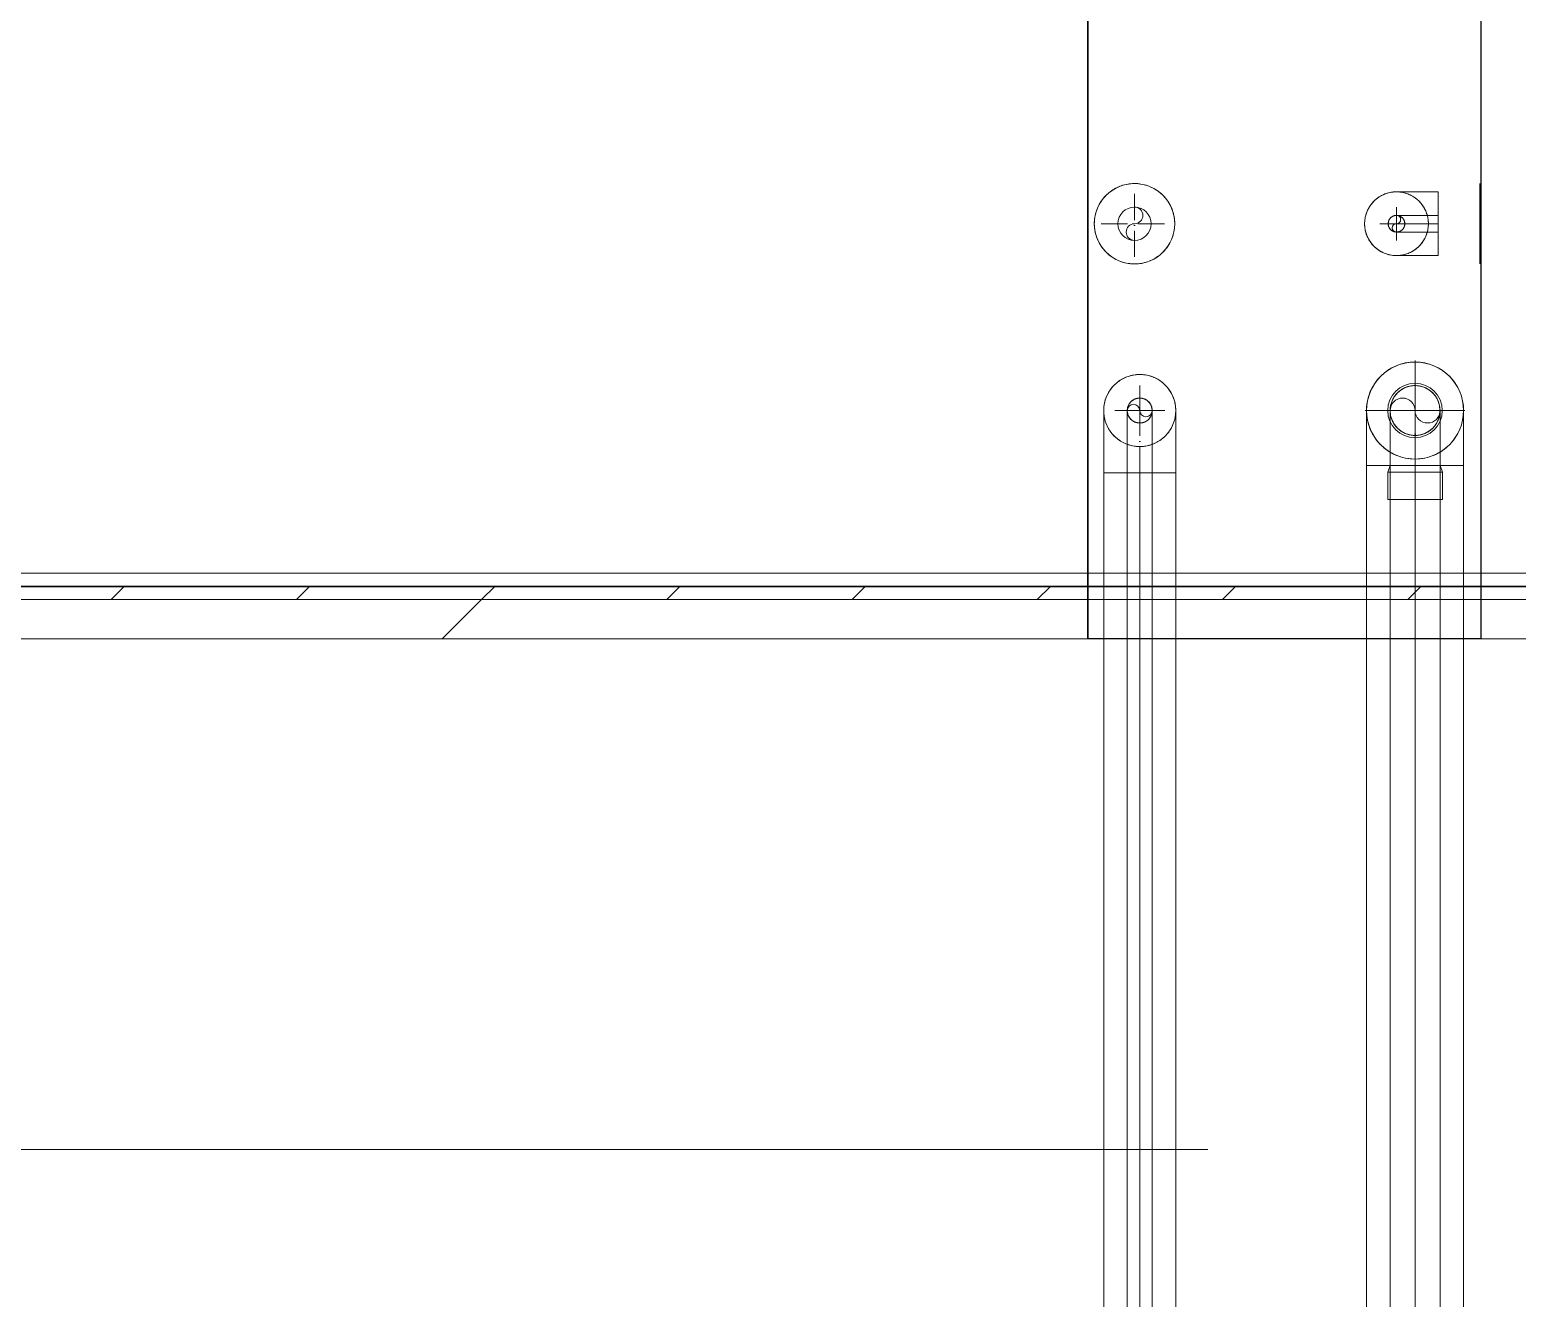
# Model space of a CAD drawing. Header units: millimetres. Extents: x -88595 to 880822, y -1054509 to -148035.
# Drawn here: x 416179 to 416747, y -274309 to -273824 of the extents above; entities that cross this region are included whole.
import ezdxf

# ---------------------------------------------------------------- set-up
doc = ezdxf.new("R2010")
doc.units = ezdxf.units.MM
for name, pattern in [('$0$ADSK_Осевая', [14, 10, -2, 0, -2]), ('$4$ADSK_Осевая', [14, 10, -2, 0, -2]), ('$7$ADSK_Осевая', [14, 10, -2, 0, -2]), ('ADSK_Линия сетки', [25, 20, -2.5, 0, -2.5])]:
    doc.linetypes.add(name, pattern=pattern)
for name, color, linetype, lineweight in [('Изоляция', 7, 'Continuous', 18), ('Оборудование', 7, 'Continuous', 18), ('Ограждение', 7, 'Continuous', 9), ('Оси', 7, 'Continuous', 9), ('Стены внутренние', 7, 'Continuous', 18), ('Стены наружные', 7, 'Continuous', 18), ('Стены штриховка', 7, 'Continuous', 9), ('Трубопровод', 7, 'Continuous', 18), ('Трубопроводы', 7, 'Continuous', 18)]:
    doc.layers.add(name, color=color, linetype=linetype, lineweight=lineweight)
doc.layers.add('П4', color=1, linetype='Continuous')

# ---------------------------------------------------------------- blocks, each defined once
blk = doc.blocks.new('$0$ADSK_МедьПайка_Отвод-гнутая труба - Отвод _гнутая труба_-94627-В_Координация_2 этаж ОВ3')
at = {"layer": 'Трубопроводы', "color": 190, "true_color": 0x8000ff}
for p, q in [((-19250.54, -7347.15), (-19250.54, -7343.97)), ((-19250.54, -7350.32), (-19250.54, -7347.15))]:
    blk.add_line(p, q, dxfattribs=at)
at = {"layer": 'Трубопроводы', "color": 190, "true_color": 0x8000ff, "flags": 128}
for points in [[(-19269.59, -7347.15), (-19269.59, -7347.02), (-19269.58, -7346.89), (-19269.57, -7346.77), (-19269.55, -7346.64), (-19269.53, -7346.52), (-19269.5, -7346.39), (-19269.47, -7346.27), (-19269.43, -7346.15), (-19269.39, -7346.03), (-19269.34, -7345.91), (-19269.29, -7345.8), (-19269.23, -7345.68), (-19269.17, -7345.57), (-19269.11, -7345.46), (-19269.04, -7345.36), (-19268.96, -7345.25), (-19268.89, -7345.15), (-19268.8, -7345.05), (-19268.72, -7344.96), (-19268.63, -7344.87), (-19268.54, -7344.78), (-19268.44, -7344.7), (-19268.34, -7344.62), (-19268.24, -7344.55), (-19268.13, -7344.48), (-19268.02, -7344.41), (-19267.91, -7344.35), (-19267.8, -7344.29), (-19267.68, -7344.24), (-19267.57, -7344.19), (-19267.45, -7344.15), (-19267.33, -7344.11), (-19267.2, -7344.07), (-19267.08, -7344.04), (-19266.96, -7344.02), (-19266.83, -7344), (-19266.7, -7343.99), (-19266.58, -7343.98), (-19266.45, -7343.97), (-19266.42, -7343.97)], [(-19266.42, -7350.32), (-19266.54, -7350.32), (-19266.67, -7350.31), (-19266.8, -7350.3), (-19266.92, -7350.28), (-19267.05, -7350.26), (-19267.17, -7350.23), (-19267.29, -7350.2), (-19267.42, -7350.16), (-19267.54, -7350.12), (-19267.65, -7350.07), (-19267.77, -7350.02), (-19267.88, -7349.96), (-19267.99, -7349.9), (-19268.1, -7349.84), (-19268.21, -7349.77), (-19268.31, -7349.7), (-19268.41, -7349.62), (-19268.51, -7349.54), (-19268.6, -7349.45), (-19268.69, -7349.36), (-19268.78, -7349.27), (-19268.86, -7349.17), (-19268.94, -7349.07), (-19269.02, -7348.97), (-19269.09, -7348.86), (-19269.16, -7348.76), (-19269.22, -7348.64), (-19269.27, -7348.53), (-19269.33, -7348.42), (-19269.38, -7348.3), (-19269.42, -7348.18), (-19269.46, -7348.06), (-19269.49, -7347.94), (-19269.52, -7347.81), (-19269.55, -7347.69), (-19269.56, -7347.56), (-19269.58, -7347.44), (-19269.59, -7347.31), (-19269.59, -7347.18), (-19269.59, -7347.15)], [(-19266.42, -7343.97), (-19266.29, -7343.98), (-19266.16, -7343.98), (-19266.04, -7344), (-19265.91, -7344.01), (-19265.79, -7344.04), (-19265.66, -7344.06), (-19265.54, -7344.1), (-19265.42, -7344.13), (-19265.3, -7344.18), (-19265.18, -7344.22), (-19265.06, -7344.28), (-19264.95, -7344.33), (-19264.84, -7344.39), (-19264.73, -7344.46), (-19264.62, -7344.53), (-19264.52, -7344.6), (-19264.42, -7344.68), (-19264.32, -7344.76), (-19264.23, -7344.85), (-19264.14, -7344.94), (-19264.05, -7345.03), (-19263.97, -7345.13), (-19263.89, -7345.22), (-19263.82, -7345.33), (-19263.75, -7345.43), (-19263.68, -7345.54), (-19263.62, -7345.65), (-19263.56, -7345.77), (-19263.51, -7345.88), (-19263.46, -7346), (-19263.41, -7346.12), (-19263.38, -7346.24), (-19263.34, -7346.36), (-19263.31, -7346.48), (-19263.29, -7346.61), (-19263.27, -7346.73), (-19263.26, -7346.86), (-19263.25, -7346.99), (-19263.24, -7347.11), (-19263.24, -7347.15)], [(-19266.42, -7343.97), (-19266.4, -7343.97), (-19266.37, -7343.97), (-19266.3, -7343.97), (-19266.21, -7343.97), (-19266.1, -7343.97), (-19265.96, -7343.97), (-19265.8, -7343.97), (-19265.61, -7343.97), (-19265.4, -7343.97), (-19265.16, -7343.97), (-19264.9, -7343.97), (-19264.62, -7343.97), (-19264.32, -7343.97), (-19263.99, -7343.97), (-19263.64, -7343.97), (-19263.28, -7343.97), (-19262.89, -7343.97), (-19262.48, -7343.97), (-19262.05, -7343.97), (-19261.6, -7343.97), (-19261.14, -7343.97), (-19260.66, -7343.97), (-19260.16, -7343.97), (-19259.65, -7343.97), (-19259.12, -7343.97), (-19258.58, -7343.97), (-19258.02, -7343.97), (-19257.46, -7343.97), (-19256.88, -7343.97), (-19256.29, -7343.97), (-19255.7, -7343.97), (-19255.09, -7343.97), (-19254.48, -7343.97), (-19253.86, -7343.97), (-19253.24, -7343.97), (-19252.61, -7343.97), (-19251.98, -7343.97), (-19251.35, -7343.97), (-19250.71, -7343.97), (-19250.54, -7343.97)], [(-19263.24, -7347.15), (-19263.24, -7347.28), (-19263.25, -7347.4), (-19263.26, -7347.53), (-19263.28, -7347.65), (-19263.31, -7347.78), (-19263.33, -7347.9), (-19263.37, -7348.03), (-19263.4, -7348.15), (-19263.45, -7348.27), (-19263.49, -7348.38), (-19263.54, -7348.5), (-19263.6, -7348.61), (-19263.66, -7348.73), (-19263.73, -7348.83), (-19263.8, -7348.94), (-19263.87, -7349.04), (-19263.95, -7349.14), (-19264.03, -7349.24), (-19264.12, -7349.34), (-19264.2, -7349.43), (-19264.3, -7349.51), (-19264.39, -7349.6), (-19264.49, -7349.67), (-19264.6, -7349.75), (-19264.7, -7349.82), (-19264.81, -7349.89), (-19264.92, -7349.95), (-19265.03, -7350.01), (-19265.15, -7350.06), (-19265.27, -7350.11), (-19265.39, -7350.15), (-19265.51, -7350.19), (-19265.63, -7350.22), (-19265.75, -7350.25), (-19265.88, -7350.28), (-19266, -7350.3), (-19266.13, -7350.31), (-19266.26, -7350.32), (-19266.38, -7350.32), (-19266.42, -7350.32)], [(-19250.54, -7350.32), (-19251.18, -7350.32), (-19251.81, -7350.32), (-19252.44, -7350.32), (-19253.07, -7350.32), (-19253.7, -7350.32), (-19254.32, -7350.32), (-19254.93, -7350.32), (-19255.54, -7350.32), (-19256.13, -7350.32), (-19256.72, -7350.32), (-19257.3, -7350.32), (-19257.87, -7350.32), (-19258.43, -7350.32), (-19258.97, -7350.32), (-19259.51, -7350.32), (-19260.02, -7350.32), (-19260.52, -7350.32), (-19261.01, -7350.32), (-19261.48, -7350.32), (-19261.93, -7350.32), (-19262.36, -7350.32), (-19262.78, -7350.32), (-19263.17, -7350.32), (-19263.55, -7350.32), (-19263.9, -7350.32), (-19264.23, -7350.32), (-19264.54, -7350.32), (-19264.83, -7350.32), (-19265.1, -7350.32), (-19265.34, -7350.32), (-19265.56, -7350.32), (-19265.75, -7350.32), (-19265.92, -7350.32), (-19266.07, -7350.32), (-19266.19, -7350.32), (-19266.28, -7350.32), (-19266.35, -7350.32), (-19266.4, -7350.32), (-19266.42, -7350.32)]]:
    blk.add_lwpolyline(points, dxfattribs=at)
at = {"layer": 'Трубопроводы', "color": 190, "true_color": 0x8000ff}
for start, end in [(0, 180), (180, 0)]:
    blk.add_arc((-19266.42, -7347.15), 3.17, start, end, dxfattribs=at)
blk = doc.blocks.new('$0$ADSK_МедьПайка_Отвод-гнутая труба - Отвод _гнутая труба_-3197929-В_Координация_3 этаж ОВ3')
at = {"layer": 'Трубопроводы', "color": 190, "true_color": 0x8000ff}
for p, q in [((20290.22, 24339.32), (20290.22, 24334.56)), ((20290.22, 24334.56), (20290.22, 24329.8))]:
    blk.add_line(p, q, dxfattribs=at)
at = {"layer": 'Трубопроводы', "color": 190, "true_color": 0x8000ff, "flags": 128}
for points in [[(20290.22, 24339.32), (20291.18, 24339.32), (20292.13, 24339.32), (20293.07, 24339.32), (20294.02, 24339.32), (20294.95, 24339.32), (20295.88, 24339.32), (20296.8, 24339.32), (20297.71, 24339.32), (20298.61, 24339.32), (20299.49, 24339.32), (20300.36, 24339.32), (20301.22, 24339.32), (20302.05, 24339.32), (20302.87, 24339.32), (20303.66, 24339.32), (20304.44, 24339.32), (20305.19, 24339.32), (20305.92, 24339.32), (20306.62, 24339.32), (20307.3, 24339.32), (20307.95, 24339.32), (20308.57, 24339.32), (20309.16, 24339.32), (20309.72, 24339.32), (20310.25, 24339.32), (20310.75, 24339.32), (20311.22, 24339.32), (20311.65, 24339.32), (20312.04, 24339.32), (20312.41, 24339.32), (20312.73, 24339.32), (20313.03, 24339.32), (20313.28, 24339.32), (20313.5, 24339.32), (20313.68, 24339.32), (20313.82, 24339.32), (20313.93, 24339.32), (20313.99, 24339.32), (20314.02, 24339.32)], [(20309.26, 24334.56), (20309.27, 24334.75), (20309.28, 24334.94), (20309.3, 24335.13), (20309.33, 24335.32), (20309.36, 24335.51), (20309.4, 24335.69), (20309.45, 24335.88), (20309.51, 24336.06), (20309.57, 24336.24), (20309.64, 24336.42), (20309.72, 24336.59), (20309.8, 24336.76), (20309.89, 24336.93), (20309.99, 24337.09), (20310.1, 24337.25), (20310.21, 24337.4), (20310.32, 24337.55), (20310.45, 24337.7), (20310.57, 24337.84), (20310.71, 24337.98), (20310.85, 24338.11), (20310.99, 24338.23), (20311.14, 24338.35), (20311.29, 24338.46), (20311.45, 24338.57), (20311.62, 24338.67), (20311.78, 24338.76), (20311.95, 24338.85), (20312.12, 24338.93), (20312.3, 24339), (20312.48, 24339.06), (20312.66, 24339.12), (20312.84, 24339.17), (20313.03, 24339.22), (20313.22, 24339.25), (20313.4, 24339.28), (20313.59, 24339.3), (20313.78, 24339.32), (20313.97, 24339.32), (20314.02, 24339.32)], [(20314.02, 24339.32), (20314.22, 24339.32), (20314.41, 24339.31), (20314.59, 24339.29), (20314.78, 24339.26), (20314.97, 24339.23), (20315.16, 24339.19), (20315.34, 24339.14), (20315.52, 24339.08), (20315.7, 24339.02), (20315.88, 24338.95), (20316.05, 24338.87), (20316.22, 24338.78), (20316.39, 24338.69), (20316.55, 24338.59), (20316.71, 24338.49), (20316.87, 24338.38), (20317.02, 24338.26), (20317.16, 24338.14), (20317.3, 24338.01), (20317.44, 24337.88), (20317.57, 24337.74), (20317.69, 24337.59), (20317.81, 24337.45), (20317.92, 24337.29), (20318.03, 24337.13), (20318.13, 24336.97), (20318.22, 24336.81), (20318.31, 24336.64), (20318.39, 24336.46), (20318.46, 24336.29), (20318.53, 24336.11), (20318.59, 24335.93), (20318.64, 24335.74), (20318.68, 24335.56), (20318.72, 24335.37), (20318.74, 24335.18), (20318.77, 24334.99), (20318.78, 24334.8), (20318.78, 24334.61), (20318.78, 24334.56)], [(20314.02, 24329.8), (20313.83, 24329.81), (20313.64, 24329.82), (20313.46, 24329.84), (20313.27, 24329.86), (20313.08, 24329.9), (20312.89, 24329.94), (20312.71, 24329.99), (20312.53, 24330.04), (20312.35, 24330.11), (20312.17, 24330.18), (20312, 24330.25), (20311.83, 24330.34), (20311.66, 24330.43), (20311.5, 24330.53), (20311.34, 24330.63), (20311.18, 24330.74), (20311.03, 24330.86), (20310.89, 24330.98), (20310.75, 24331.11), (20310.61, 24331.25), (20310.48, 24331.38), (20310.36, 24331.53), (20310.24, 24331.68), (20310.13, 24331.83), (20310.02, 24331.99), (20309.92, 24332.15), (20309.83, 24332.32), (20309.74, 24332.49), (20309.66, 24332.66), (20309.59, 24332.84), (20309.52, 24333.02), (20309.46, 24333.2), (20309.41, 24333.38), (20309.37, 24333.57), (20309.33, 24333.75), (20309.31, 24333.94), (20309.28, 24334.13), (20309.27, 24334.32), (20309.27, 24334.51), (20309.26, 24334.56)], [(20318.78, 24334.56), (20318.78, 24334.37), (20318.77, 24334.18), (20318.75, 24333.99), (20318.72, 24333.8), (20318.69, 24333.62), (20318.65, 24333.43), (20318.6, 24333.25), (20318.54, 24333.06), (20318.48, 24332.88), (20318.41, 24332.71), (20318.33, 24332.53), (20318.25, 24332.36), (20318.16, 24332.2), (20318.06, 24332.03), (20317.95, 24331.87), (20317.84, 24331.72), (20317.73, 24331.57), (20317.6, 24331.42), (20317.48, 24331.28), (20317.34, 24331.15), (20317.2, 24331.02), (20317.06, 24330.89), (20316.91, 24330.77), (20316.75, 24330.66), (20316.6, 24330.56), (20316.43, 24330.46), (20316.27, 24330.36), (20316.1, 24330.28), (20315.93, 24330.2), (20315.75, 24330.13), (20315.57, 24330.06), (20315.39, 24330), (20315.21, 24329.95), (20315.02, 24329.91), (20314.83, 24329.87), (20314.65, 24329.84), (20314.46, 24329.82), (20314.27, 24329.81), (20314.08, 24329.8), (20314.02, 24329.8)], [(20314.02, 24329.8), (20314.01, 24329.8), (20313.95, 24329.8), (20313.85, 24329.8), (20313.72, 24329.8), (20313.55, 24329.8), (20313.34, 24329.8), (20313.1, 24329.8), (20312.82, 24329.8), (20312.5, 24329.8), (20312.15, 24329.8), (20311.76, 24329.8), (20311.34, 24329.8), (20310.88, 24329.8), (20310.39, 24329.8), (20309.87, 24329.8), (20309.31, 24329.8), (20308.73, 24329.8), (20308.12, 24329.8), (20307.48, 24329.8), (20306.81, 24329.8), (20306.11, 24329.8), (20305.39, 24329.8), (20304.64, 24329.8), (20303.87, 24329.8), (20303.08, 24329.8), (20302.27, 24329.8), (20301.44, 24329.8), (20300.59, 24329.8), (20299.73, 24329.8), (20298.85, 24329.8), (20297.96, 24329.8), (20297.05, 24329.8), (20296.13, 24329.8), (20295.2, 24329.8), (20294.27, 24329.8), (20293.33, 24329.8), (20292.38, 24329.8), (20291.43, 24329.8), (20290.48, 24329.8), (20290.22, 24329.8)]]:
    blk.add_lwpolyline(points, dxfattribs=at)
at = {"layer": 'Трубопроводы', "color": 190, "true_color": 0x8000ff}
for start, end in [(0, 180), (180, 0)]:
    blk.add_arc((20314.02, 24334.56), 4.76, start, end, dxfattribs=at)
blk = doc.blocks.new('$0$ADSK_МедьПайка_Отвод - Отвод медный под пайку двухраструбный-V54-В_Координация_3 этаж ОВ3')
at = {"layer": 'Трубопроводы', "color": 134, "true_color": 0x00a6a6}
for p, q in [((-880.5, -10801.63), (-883.1, -10802.52)), ((-880.5, -10802.52), (-883.1, -10802.52)), ((-883.1, -10812.05), (-883.1, -10802.52)), ((-883.1, -10812.05), (-883.1, -10802.52)), ((-870.1, -10801.63), (-880.5, -10801.63)), ((-880.5, -10801.63), (-880.5, -10812.05)), ((-870.1, -10802.52), (-880.5, -10802.52)), ((-870.1, -10812.05), (-870.1, -10801.63)), ((-870.1, -10802.52), (-870.1, -10812.05)), ((-883.1, -10821.57), (-883.1, -10812.05)), ((-883.1, -10821.57), (-883.1, -10812.05)), ((-880.5, -10812.05), (-880.5, -10822.46)), ((-870.1, -10822.46), (-870.1, -10812.05)), ((-870.1, -10812.05), (-870.1, -10821.57)), ((-883.1, -10821.57), (-880.5, -10822.46)), ((-883.1, -10821.57), (-880.5, -10821.57)), ((-880.5, -10821.57), (-870.1, -10821.57)), ((-880.5, -10822.46), (-870.1, -10822.46))]:
    blk.add_line(p, q, dxfattribs=at)
at = {"layer": 'Трубопроводы', "color": 134, "true_color": 0x00a6a6, "flags": 128}
for points in [[(-913.62, -10812.05), (-913.62, -10811.67), (-913.59, -10811.29), (-913.55, -10810.91), (-913.5, -10810.53), (-913.43, -10810.16), (-913.35, -10809.78), (-913.25, -10809.42), (-913.14, -10809.05), (-913.01, -10808.69), (-912.87, -10808.34), (-912.72, -10807.99), (-912.55, -10807.65), (-912.36, -10807.31), (-912.17, -10806.99), (-911.96, -10806.67), (-911.74, -10806.36), (-911.5, -10806.06), (-911.26, -10805.77), (-911, -10805.49), (-910.73, -10805.21), (-910.46, -10804.95), (-910.17, -10804.71), (-909.87, -10804.47), (-909.56, -10804.24), (-909.24, -10804.03), (-908.92, -10803.83), (-908.59, -10803.65), (-908.25, -10803.47), (-907.9, -10803.32), (-907.55, -10803.17), (-907.19, -10803.04), (-906.83, -10802.92), (-906.46, -10802.82), (-906.09, -10802.73), (-905.72, -10802.66), (-905.34, -10802.6), (-904.96, -10802.56), (-904.58, -10802.53), (-904.2, -10802.52), (-904.1, -10802.52)], [(-904.1, -10802.52), (-903.72, -10802.53), (-903.34, -10802.55), (-902.96, -10802.59), (-902.58, -10802.64), (-902.21, -10802.71), (-901.83, -10802.8), (-901.47, -10802.89), (-901.1, -10803.01), (-900.74, -10803.13), (-900.39, -10803.27), (-900.04, -10803.43), (-899.7, -10803.6), (-899.37, -10803.78), (-899.04, -10803.98), (-898.72, -10804.19), (-898.41, -10804.41), (-898.11, -10804.64), (-897.82, -10804.89), (-897.54, -10805.14), (-897.27, -10805.41), (-897.01, -10805.69), (-896.76, -10805.98), (-896.52, -10806.28), (-896.3, -10806.58), (-896.08, -10806.9), (-895.88, -10807.23), (-895.7, -10807.56), (-895.52, -10807.9), (-895.37, -10808.24), (-895.22, -10808.6), (-895.09, -10808.95), (-894.97, -10809.32), (-894.87, -10809.68), (-894.78, -10810.05), (-894.71, -10810.43), (-894.65, -10810.81), (-894.61, -10811.18), (-894.59, -10811.56), (-894.57, -10811.94), (-894.57, -10812.05)], [(-904.1, -10802.52), (-904.08, -10802.52), (-904.03, -10802.52), (-903.95, -10802.52), (-903.83, -10802.52), (-903.68, -10802.52), (-903.5, -10802.52), (-903.28, -10802.52), (-903.03, -10802.52), (-902.75, -10802.52), (-902.44, -10802.52), (-902.1, -10802.52), (-901.73, -10802.52), (-901.32, -10802.52), (-900.89, -10802.52), (-900.43, -10802.52), (-899.94, -10802.52), (-899.43, -10802.52), (-898.89, -10802.52), (-898.32, -10802.52), (-897.73, -10802.52), (-897.11, -10802.52), (-896.48, -10802.52), (-895.82, -10802.52), (-895.14, -10802.52), (-894.44, -10802.52), (-893.73, -10802.52), (-893, -10802.52), (-892.25, -10802.52), (-891.48, -10802.52), (-890.71, -10802.52), (-889.92, -10802.52), (-889.12, -10802.52), (-888.31, -10802.52), (-887.49, -10802.52), (-886.67, -10802.52), (-885.84, -10802.52), (-885, -10802.52), (-884.16, -10802.52), (-883.32, -10802.52), (-883.1, -10802.52)], [(-904.1, -10821.57), (-904.48, -10821.56), (-904.86, -10821.54), (-905.24, -10821.5), (-905.62, -10821.45), (-905.99, -10821.38), (-906.36, -10821.3), (-906.73, -10821.2), (-907.09, -10821.09), (-907.45, -10820.96), (-907.81, -10820.82), (-908.16, -10820.67), (-908.5, -10820.5), (-908.83, -10820.31), (-909.16, -10820.12), (-909.48, -10819.91), (-909.79, -10819.69), (-910.09, -10819.45), (-910.38, -10819.21), (-910.66, -10818.95), (-910.93, -10818.68), (-911.19, -10818.41), (-911.44, -10818.12), (-911.68, -10817.82), (-911.9, -10817.51), (-912.11, -10817.19), (-912.31, -10816.87), (-912.5, -10816.54), (-912.67, -10816.2), (-912.83, -10815.85), (-912.98, -10815.5), (-913.11, -10815.14), (-913.22, -10814.78), (-913.33, -10814.41), (-913.41, -10814.04), (-913.48, -10813.67), (-913.54, -10813.29), (-913.58, -10812.91), (-913.61, -10812.53), (-913.62, -10812.15), (-913.62, -10812.05)], [(-894.57, -10812.05), (-894.58, -10812.43), (-894.6, -10812.81), (-894.64, -10813.19), (-894.69, -10813.57), (-894.76, -10813.94), (-894.85, -10814.31), (-894.94, -10814.68), (-895.06, -10815.04), (-895.18, -10815.4), (-895.33, -10815.76), (-895.48, -10816.1), (-895.65, -10816.45), (-895.83, -10816.78), (-896.03, -10817.11), (-896.24, -10817.43), (-896.46, -10817.74), (-896.69, -10818.04), (-896.94, -10818.33), (-897.19, -10818.61), (-897.46, -10818.88), (-897.74, -10819.14), (-898.03, -10819.39), (-898.33, -10819.63), (-898.64, -10819.85), (-898.95, -10820.06), (-899.28, -10820.26), (-899.61, -10820.45), (-899.95, -10820.62), (-900.29, -10820.78), (-900.65, -10820.93), (-901, -10821.06), (-901.37, -10821.17), (-901.73, -10821.27), (-902.11, -10821.36), (-902.48, -10821.43), (-902.86, -10821.49), (-903.23, -10821.53), (-903.61, -10821.56), (-904, -10821.57), (-904.1, -10821.57)], [(-883.1, -10821.57), (-883.94, -10821.57), (-884.78, -10821.57), (-885.61, -10821.57), (-886.44, -10821.57), (-887.27, -10821.57), (-888.09, -10821.57), (-888.9, -10821.57), (-889.7, -10821.57), (-890.5, -10821.57), (-891.28, -10821.57), (-892.04, -10821.57), (-892.8, -10821.57), (-893.53, -10821.57), (-894.25, -10821.57), (-894.96, -10821.57), (-895.64, -10821.57), (-896.3, -10821.57), (-896.95, -10821.57), (-897.57, -10821.57), (-898.16, -10821.57), (-898.74, -10821.57), (-899.28, -10821.57), (-899.81, -10821.57), (-900.3, -10821.57), (-900.77, -10821.57), (-901.21, -10821.57), (-901.62, -10821.57), (-902, -10821.57), (-902.35, -10821.57), (-902.67, -10821.57), (-902.96, -10821.57), (-903.22, -10821.57), (-903.44, -10821.57), (-903.63, -10821.57), (-903.79, -10821.57), (-903.92, -10821.57), (-904.01, -10821.57), (-904.07, -10821.57), (-904.1, -10821.57)]]:
    blk.add_lwpolyline(points, dxfattribs=at)
at = {"layer": 'Трубопроводы', "color": 134, "true_color": 0x00a6a6}
for radius, start, end in [(10.41, 0, 180), (10.41, 0, 180), (9.52, 0, 180), (9.52, 0, 180), (9.52, 360, 180), (10.41, 180, 0), (10.41, 180, 0), (9.52, 180, 0), (9.52, 180, 0), (9.53, 180, 0)]:
    blk.add_arc((-904.1, -10812.05), radius, start, end, dxfattribs=at)
blk = doc.blocks.new('3 этаж')
at = {"layer": 'Ограждение'}
blk.add_line((430060.58, 652393.86), (425548.9, 652393.86), dxfattribs=at)
at = {"layer": 'Оси', "linetype": 'ADSK_Линия сетки', "ltscale": 100}
blk.add_line((466011.2, 652173.86), (389071.62, 652173.86), dxfattribs=at)
at = {"layer": 'Стены внутренние'}
blk.add_line((432308.9, 652368.86), (425548.9, 652368.86), dxfattribs=at)
at = {"layer": 'Стены наружные', "lineweight": 30}
blk.add_line((437038.9, 652388.86), (425538.9, 652388.86), dxfattribs=at)
at = {"layer": 'Стены наружные', "linetype": 'Continuous', "lineweight": 9}
for p, q in [((428091.06, 652383.86), (428096.06, 652388.86)), ((428161.77, 652383.86), (428166.77, 652388.86)), ((428232.48, 652383.86), (428237.48, 652388.86)), ((428303.2, 652383.86), (428308.2, 652388.86)), ((428373.91, 652383.86), (428378.91, 652388.86)), ((428444.62, 652383.86), (428449.62, 652388.86)), ((428515.33, 652383.86), (428520.33, 652388.86)), ((428586.04, 652383.86), (428591.04, 652388.86)), ((428217.48, 652368.86), (428232.48, 652383.86))]:
    blk.add_line(p, q, dxfattribs=at)
at = {"layer": 'Стены штриховка'}
blk.add_line((437038.9, 652383.86), (425538.9, 652383.86), dxfattribs=at)

msp = doc.modelspace()

# ---------------------------------------------------------------- linework, layer by layer
at = {"layer": 'Изоляция', "color": 134, "true_color": 0x00a6a6}
for p, q in [((416732.83, -273883.09), (416732.83, -273913.79)), ((416689.64, -273969.78), (416689.64, -274756.18)), ((416726.69, -274793.23), (416726.69, -273969.78)), ((416726.69, -273990.78), (416689.64, -273990.78))]:
    msp.add_line(p, q, dxfattribs=at)
at = {"layer": 'Изоляция', "color": 190, "true_color": 0x8000ff}
for p, q in [((416716.95, -273886.27), (416716.95, -273910.62)), ((416589.31, -273993.58), (416589.31, -274649.08)), ((416616.83, -273993.58), (416589.31, -273993.58)), ((416616.83, -274649.08), (416616.83, -273993.58))]:
    msp.add_line(p, q, dxfattribs=at)
at = {"layer": 'Изоляция', "color": 134, "true_color": 0x00a6a6, "flags": 128}
for points in [[(416585.73, -273898.44), (416585.74, -273897.83), (416585.78, -273897.21), (416585.84, -273896.6), (416585.92, -273896), (416586.03, -273895.39), (416586.17, -273894.79), (416586.33, -273894.2), (416586.51, -273893.61), (416586.71, -273893.03), (416586.94, -273892.46), (416587.19, -273891.9), (416587.46, -273891.35), (416587.76, -273890.81), (416588.07, -273890.29), (416588.41, -273889.77), (416588.77, -273889.27), (416589.14, -273888.79), (416589.54, -273888.32), (416589.95, -273887.87), (416590.38, -273887.43), (416590.83, -273887.01), (416591.3, -273886.61), (416591.78, -273886.23), (416592.27, -273885.87), (416592.78, -273885.53), (416593.31, -273885.2), (416593.84, -273884.9), (416594.39, -273884.63), (416594.95, -273884.37), (416595.52, -273884.13), (416596.09, -273883.92), (416596.68, -273883.74), (416597.27, -273883.57), (416597.87, -273883.43), (416598.47, -273883.32), (416599.08, -273883.22), (416599.69, -273883.15), (416600.3, -273883.11), (416600.91, -273883.09), (416601.08, -273883.09)], [(416601.08, -273883.09), (416601.69, -273883.1), (416602.31, -273883.14), (416602.92, -273883.2), (416603.52, -273883.29), (416604.13, -273883.4), (416604.73, -273883.53), (416605.32, -273883.69), (416605.91, -273883.87), (416606.49, -273884.08), (416607.06, -273884.3), (416607.62, -273884.55), (416608.17, -273884.83), (416608.71, -273885.12), (416609.23, -273885.44), (416609.75, -273885.77), (416610.25, -273886.13), (416610.73, -273886.51), (416611.2, -273886.9), (416611.65, -273887.32), (416612.09, -273887.75), (416612.51, -273888.2), (416612.91, -273888.66), (416613.29, -273889.14), (416613.65, -273889.64), (416613.99, -273890.15), (416614.32, -273890.67), (416614.62, -273891.21), (416614.89, -273891.75), (416615.15, -273892.31), (416615.39, -273892.88), (416615.6, -273893.46), (416615.78, -273894.04), (416615.95, -273894.63), (416616.09, -273895.23), (416616.21, -273895.83), (416616.3, -273896.44), (416616.37, -273897.05), (416616.41, -273897.66), (416616.43, -273898.28), (416616.43, -273898.44)], [(416601.08, -273913.79), (416600.46, -273913.78), (416599.85, -273913.74), (416599.24, -273913.68), (416598.63, -273913.6), (416598.03, -273913.49), (416597.43, -273913.35), (416596.84, -273913.19), (416596.25, -273913.01), (416595.67, -273912.81), (416595.1, -273912.58), (416594.54, -273912.33), (416593.99, -273912.06), (416593.45, -273911.76), (416592.92, -273911.45), (416592.41, -273911.11), (416591.91, -273910.75), (416591.43, -273910.38), (416590.96, -273909.98), (416590.5, -273909.57), (416590.07, -273909.14), (416589.65, -273908.69), (416589.25, -273908.22), (416588.87, -273907.74), (416588.5, -273907.25), (416588.16, -273906.74), (416587.84, -273906.21), (416587.54, -273905.68), (416587.26, -273905.13), (416587.01, -273904.57), (416586.77, -273904), (416586.56, -273903.43), (416586.37, -273902.84), (416586.21, -273902.25), (416586.07, -273901.65), (416585.95, -273901.05), (416585.86, -273900.44), (416585.79, -273899.83), (416585.75, -273899.22), (416585.73, -273898.61), (416585.73, -273898.44)], [(416616.43, -273898.44), (416616.42, -273899.06), (416616.38, -273899.67), (416616.32, -273900.28), (416616.23, -273900.89), (416616.12, -273901.49), (416615.99, -273902.09), (416615.83, -273902.68), (416615.65, -273903.27), (416615.44, -273903.85), (416615.22, -273904.42), (416614.97, -273904.98), (416614.69, -273905.53), (416614.4, -273906.07), (416614.08, -273906.6), (416613.75, -273907.11), (416613.39, -273907.61), (416613.01, -273908.09), (416612.62, -273908.56), (416612.2, -273909.02), (416611.77, -273909.45), (416611.32, -273909.87), (416610.86, -273910.27), (416610.38, -273910.65), (416609.88, -273911.02), (416609.37, -273911.36), (416608.85, -273911.68), (416608.31, -273911.98), (416607.77, -273912.26), (416607.21, -273912.51), (416606.64, -273912.75), (416606.06, -273912.96), (416605.48, -273913.15), (416604.89, -273913.31), (416604.29, -273913.45), (416603.69, -273913.57), (416603.08, -273913.66), (416602.47, -273913.73), (416601.86, -273913.77), (416601.24, -273913.79), (416601.08, -273913.79)]]:
    msp.add_lwpolyline(points, dxfattribs=at)
at = {"layer": 'Изоляция', "color": 190, "true_color": 0x8000ff, "flags": 128}
for points in [[(416688.9, -273898.44), (416688.91, -273897.95), (416688.94, -273897.47), (416688.99, -273896.98), (416689.06, -273896.5), (416689.15, -273896.02), (416689.25, -273895.55), (416689.38, -273895.08), (416689.52, -273894.61), (416689.68, -273894.15), (416689.86, -273893.7), (416690.06, -273893.26), (416690.28, -273892.82), (416690.51, -273892.39), (416690.76, -273891.97), (416691.03, -273891.57), (416691.31, -273891.17), (416691.61, -273890.79), (416691.93, -273890.41), (416692.25, -273890.05), (416692.6, -273889.71), (416692.95, -273889.38), (416693.32, -273889.06), (416693.7, -273888.76), (416694.1, -273888.47), (416694.5, -273888.2), (416694.92, -273887.94), (416695.34, -273887.7), (416695.77, -273887.48), (416696.22, -273887.28), (416696.67, -273887.09), (416697.12, -273886.93), (416697.59, -273886.78), (416698.06, -273886.65), (416698.53, -273886.54), (416699.01, -273886.44), (416699.49, -273886.37), (416699.97, -273886.32), (416700.46, -273886.28), (416700.95, -273886.27), (416701.08, -273886.27)], [(416701.08, -273886.27), (416701.09, -273886.27), (416701.13, -273886.27), (416701.19, -273886.27), (416701.28, -273886.27), (416701.39, -273886.27), (416701.53, -273886.27), (416701.7, -273886.27), (416701.88, -273886.27), (416702.1, -273886.27), (416702.33, -273886.27), (416702.59, -273886.27), (416702.87, -273886.27), (416703.18, -273886.27), (416703.5, -273886.27), (416703.85, -273886.27), (416704.22, -273886.27), (416704.61, -273886.27), (416705.02, -273886.27), (416705.45, -273886.27), (416705.89, -273886.27), (416706.36, -273886.27), (416706.84, -273886.27), (416707.34, -273886.27), (416707.85, -273886.27), (416708.38, -273886.27), (416708.92, -273886.27), (416709.47, -273886.27), (416710.04, -273886.27), (416710.61, -273886.27), (416711.2, -273886.27), (416711.8, -273886.27), (416712.4, -273886.27), (416713.01, -273886.27), (416713.63, -273886.27), (416714.26, -273886.27), (416714.88, -273886.27), (416715.51, -273886.27), (416716.15, -273886.27), (416716.78, -273886.27), (416716.95, -273886.27)], [(416701.08, -273886.27), (416701.57, -273886.28), (416702.05, -273886.31), (416702.54, -273886.35), (416703.02, -273886.42), (416703.5, -273886.51), (416703.97, -273886.62), (416704.44, -273886.74), (416704.91, -273886.88), (416705.37, -273887.05), (416705.82, -273887.23), (416706.26, -273887.43), (416706.7, -273887.64), (416707.13, -273887.88), (416707.55, -273888.13), (416707.95, -273888.39), (416708.35, -273888.68), (416708.73, -273888.97), (416709.11, -273889.29), (416709.47, -273889.62), (416709.81, -273889.96), (416710.14, -273890.32), (416710.46, -273890.68), (416710.76, -273891.07), (416711.05, -273891.46), (416711.32, -273891.86), (416711.58, -273892.28), (416711.82, -273892.7), (416712.04, -273893.14), (416712.24, -273893.58), (416712.43, -273894.03), (416712.59, -273894.49), (416712.74, -273894.95), (416712.87, -273895.42), (416712.98, -273895.89), (416713.08, -273896.37), (416713.15, -273896.85), (416713.2, -273897.34), (416713.24, -273897.82), (416713.25, -273898.31), (416713.25, -273898.44)], [(416701.08, -273910.62), (416700.59, -273910.61), (416700.11, -273910.58), (416699.62, -273910.53), (416699.14, -273910.46), (416698.66, -273910.37), (416698.18, -273910.27), (416697.71, -273910.14), (416697.25, -273910), (416696.79, -273909.84), (416696.34, -273909.66), (416695.89, -273909.46), (416695.46, -273909.24), (416695.03, -273909.01), (416694.61, -273908.76), (416694.2, -273908.49), (416693.81, -273908.21), (416693.42, -273907.91), (416693.05, -273907.59), (416692.69, -273907.27), (416692.34, -273906.92), (416692.01, -273906.57), (416691.69, -273906.2), (416691.39, -273905.82), (416691.1, -273905.42), (416690.83, -273905.02), (416690.58, -273904.6), (416690.34, -273904.18), (416690.12, -273903.75), (416689.92, -273903.3), (416689.73, -273902.85), (416689.56, -273902.4), (416689.41, -273901.93), (416689.28, -273901.46), (416689.17, -273900.99), (416689.08, -273900.51), (416689.01, -273900.03), (416688.95, -273899.55), (416688.92, -273899.06), (416688.9, -273898.57), (416688.9, -273898.44)], [(416713.25, -273898.44), (416713.24, -273898.93), (416713.21, -273899.41), (416713.17, -273899.9), (416713.1, -273900.38), (416713.01, -273900.86), (416712.9, -273901.34), (416712.78, -273901.81), (416712.64, -273902.27), (416712.47, -273902.73), (416712.29, -273903.18), (416712.09, -273903.63), (416711.88, -273904.06), (416711.64, -273904.49), (416711.39, -273904.91), (416711.13, -273905.32), (416710.84, -273905.71), (416710.55, -273906.1), (416710.23, -273906.47), (416709.9, -273906.83), (416709.56, -273907.18), (416709.2, -273907.51), (416708.84, -273907.83), (416708.45, -273908.13), (416708.06, -273908.42), (416707.66, -273908.69), (416707.24, -273908.94), (416706.82, -273909.18), (416706.38, -273909.4), (416705.94, -273909.6), (416705.49, -273909.79), (416705.03, -273909.96), (416704.57, -273910.11), (416704.1, -273910.24), (416703.63, -273910.35), (416703.15, -273910.44), (416702.67, -273910.51), (416702.18, -273910.57), (416701.7, -273910.6), (416701.21, -273910.62), (416701.08, -273910.62)], [(416716.95, -273910.62), (416716.32, -273910.62), (416715.68, -273910.62), (416715.05, -273910.62), (416714.42, -273910.62), (416713.8, -273910.62), (416713.18, -273910.62), (416712.57, -273910.62), (416711.96, -273910.62), (416711.36, -273910.62), (416710.77, -273910.62), (416710.19, -273910.62), (416709.62, -273910.62), (416709.07, -273910.62), (416708.52, -273910.62), (416707.99, -273910.62), (416707.47, -273910.62), (416706.97, -273910.62), (416706.49, -273910.62), (416706.02, -273910.62), (416705.57, -273910.62), (416705.13, -273910.62), (416704.72, -273910.62), (416704.32, -273910.62), (416703.95, -273910.62), (416703.6, -273910.62), (416703.26, -273910.62), (416702.95, -273910.62), (416702.66, -273910.62), (416702.4, -273910.62), (416702.16, -273910.62), (416701.94, -273910.62), (416701.74, -273910.62), (416701.58, -273910.62), (416701.43, -273910.62), (416701.31, -273910.62), (416701.21, -273910.62), (416701.14, -273910.62), (416701.1, -273910.62), (416701.08, -273910.62)], [(416589.31, -273969.78), (416589.32, -273969.23), (416589.35, -273968.68), (416589.41, -273968.13), (416589.48, -273967.59), (416589.58, -273967.05), (416589.7, -273966.51), (416589.84, -273965.98), (416590.01, -273965.45), (416590.19, -273964.93), (416590.39, -273964.42), (416590.62, -273963.92), (416590.86, -273963.43), (416591.13, -273962.94), (416591.41, -273962.47), (416591.71, -273962.01), (416592.03, -273961.56), (416592.37, -273961.13), (416592.72, -273960.71), (416593.09, -273960.3), (416593.48, -273959.91), (416593.88, -273959.54), (416594.3, -273959.18), (416594.73, -273958.83), (416595.18, -273958.51), (416595.63, -273958.2), (416596.1, -273957.91), (416596.58, -273957.65), (416597.07, -273957.4), (416597.57, -273957.17), (416598.08, -273956.96), (416598.6, -273956.77), (416599.12, -273956.6), (416599.65, -273956.45), (416600.19, -273956.33), (416600.73, -273956.22), (416601.27, -273956.14), (416601.82, -273956.08), (416602.37, -273956.04), (416602.92, -273956.02), (416603.07, -273956.02)], [(416603.07, -273956.02), (416603.62, -273956.03), (416604.17, -273956.07), (416604.72, -273956.12), (416605.26, -273956.2), (416605.8, -273956.3), (416606.34, -273956.42), (416606.87, -273956.56), (416607.4, -273956.72), (416607.92, -273956.9), (416608.43, -273957.11), (416608.93, -273957.33), (416609.42, -273957.58), (416609.91, -273957.84), (416610.38, -273958.12), (416610.84, -273958.42), (416611.29, -273958.74), (416611.72, -273959.08), (416612.14, -273959.44), (416612.55, -273959.81), (416612.94, -273960.19), (416613.31, -273960.6), (416613.67, -273961.01), (416614.02, -273961.45), (416614.34, -273961.89), (416614.65, -273962.35), (416614.93, -273962.82), (416615.2, -273963.3), (416615.45, -273963.79), (416615.68, -273964.29), (416615.89, -273964.8), (416616.08, -273965.31), (416616.25, -273965.84), (416616.4, -273966.37), (416616.52, -273966.9), (416616.63, -273967.44), (416616.71, -273967.99), (416616.77, -273968.53), (416616.81, -273969.08), (416616.83, -273969.63), (416616.83, -273969.78)], [(416603.07, -273983.54), (416602.52, -273983.53), (416601.97, -273983.5), (416601.42, -273983.44), (416600.88, -273983.37), (416600.33, -273983.27), (416599.8, -273983.15), (416599.27, -273983.01), (416598.74, -273982.84), (416598.22, -273982.66), (416597.71, -273982.46), (416597.21, -273982.23), (416596.71, -273981.99), (416596.23, -273981.72), (416595.76, -273981.44), (416595.3, -273981.14), (416594.85, -273980.82), (416594.42, -273980.48), (416594, -273980.13), (416593.59, -273979.76), (416593.2, -273979.37), (416592.82, -273978.97), (416592.46, -273978.55), (416592.12, -273978.12), (416591.8, -273977.67), (416591.49, -273977.22), (416591.2, -273976.75), (416590.93, -273976.27), (416590.68, -273975.78), (416590.45, -273975.28), (416590.24, -273974.77), (416590.05, -273974.25), (416589.89, -273973.73), (416589.74, -273973.2), (416589.61, -273972.66), (416589.51, -273972.12), (416589.43, -273971.58), (416589.36, -273971.03), (416589.33, -273970.48), (416589.31, -273969.93), (416589.31, -273969.78)], [(416589.31, -273993.58), (416589.31, -273992.63), (416589.31, -273991.68), (416589.31, -273990.73), (416589.31, -273989.79), (416589.31, -273988.85), (416589.31, -273987.92), (416589.31, -273987), (416589.31, -273986.09), (416589.31, -273985.2), (416589.31, -273984.31), (416589.31, -273983.44), (416589.31, -273982.59), (416589.31, -273981.76), (416589.31, -273980.94), (416589.31, -273980.14), (416589.31, -273979.37), (416589.31, -273978.62), (416589.31, -273977.89), (416589.31, -273977.19), (416589.31, -273976.51), (416589.31, -273975.86), (416589.31, -273975.24), (416589.31, -273974.65), (416589.31, -273974.08), (416589.31, -273973.55), (416589.31, -273973.06), (416589.31, -273972.59), (416589.31, -273972.16), (416589.31, -273971.76), (416589.31, -273971.4), (416589.31, -273971.07), (416589.31, -273970.78), (416589.31, -273970.53), (416589.31, -273970.31), (416589.31, -273970.13), (416589.31, -273969.98), (416589.31, -273969.88), (416589.31, -273969.81), (416589.31, -273969.78)], [(416616.83, -273969.78), (416616.82, -273970.33), (416616.78, -273970.88), (416616.73, -273971.43), (416616.65, -273971.97), (416616.55, -273972.52), (416616.43, -273973.05), (416616.29, -273973.58), (416616.13, -273974.11), (416615.95, -273974.63), (416615.74, -273975.14), (416615.52, -273975.64), (416615.27, -273976.14), (416615.01, -273976.62), (416614.73, -273977.09), (416614.42, -273977.55), (416614.11, -273978), (416613.77, -273978.43), (416613.41, -273978.85), (416613.04, -273979.26), (416612.66, -273979.65), (416612.25, -273980.03), (416611.84, -273980.39), (416611.4, -273980.73), (416610.96, -273981.05), (416610.5, -273981.36), (416610.03, -273981.65), (416609.55, -273981.92), (416609.06, -273982.17), (416608.56, -273982.4), (416608.05, -273982.61), (416607.54, -273982.8), (416607.01, -273982.96), (416606.48, -273983.11), (416605.95, -273983.24), (416605.41, -273983.34), (416604.86, -273983.42), (416604.32, -273983.48), (416603.77, -273983.52), (416603.22, -273983.54), (416603.07, -273983.54)], [(416616.83, -273969.78), (416616.83, -273969.8), (416616.83, -273969.86), (416616.83, -273969.95), (416616.83, -273970.09), (416616.83, -273970.26), (416616.83, -273970.46), (416616.83, -273970.71), (416616.83, -273970.99), (416616.83, -273971.31), (416616.83, -273971.66), (416616.83, -273972.05), (416616.83, -273972.47), (416616.83, -273972.93), (416616.83, -273973.42), (416616.83, -273973.94), (416616.83, -273974.49), (416616.83, -273975.08), (416616.83, -273975.69), (416616.83, -273976.33), (416616.83, -273977), (416616.83, -273977.7), (416616.83, -273978.42), (416616.83, -273979.16), (416616.83, -273979.93), (416616.83, -273980.72), (416616.83, -273981.53), (416616.83, -273982.36), (416616.83, -273983.21), (416616.83, -273984.08), (416616.83, -273984.96), (416616.83, -273985.85), (416616.83, -273986.76), (416616.83, -273987.67), (416616.83, -273988.6), (416616.83, -273989.54), (416616.83, -273990.48), (416616.83, -273991.42), (416616.83, -273992.37), (416616.83, -273993.32), (416616.83, -273993.58)]]:
    msp.add_lwpolyline(points, dxfattribs=at)
at = {"layer": 'Изоляция', "color": 134, "true_color": 0x00a6a6}
for centre, radius, start, end in [((416601.08, -273898.44), 15.35, 90, 180), ((416601.08, -273898.44), 15.35, 90, 180), ((416601.08, -273898.44), 15.35, 90, 180), ((416601.08, -273898.44), 15.35, 0, 90), ((416601.08, -273898.44), 15.35, 0, 90), ((416601.08, -273898.44), 15.35, 0, 90), ((416601.08, -273898.44), 15.35, 180, 270), ((416601.08, -273898.44), 15.35, 180, 270), ((416601.08, -273898.44), 15.35, 180, 270), ((416601.08, -273898.44), 15.35, 270, 0), ((416601.08, -273898.44), 15.35, 270, 0), ((416601.08, -273898.44), 15.35, 270, 0), ((416708.16, -273969.78), 18.53, 90, 180), ((416708.16, -273969.78), 18.52, 90, 180), ((416708.16, -273969.78), 18.53, 90, 180), ((416708.16, -273969.78), 18.53, 0, 90), ((416708.16, -273969.78), 18.52, 0, 90), ((416708.16, -273969.78), 18.52, 0, 90), ((416708.16, -273969.78), 18.52, 180, 270), ((416708.16, -273969.78), 18.53, 180, 270), ((416708.16, -273969.78), 18.53, 180, 270), ((416708.16, -273969.78), 18.52, 270, 0), ((416708.16, -273969.78), 18.53, 270, 0), ((416708.16, -273969.78), 18.53, 270, 0)]:
    msp.add_arc(centre, radius, start, end, dxfattribs=at)
at = {"layer": 'Изоляция', "color": 190, "true_color": 0x8000ff}
for centre, radius, start, end in [((416701.08, -273898.44), 12.17, 90, 180), ((416701.08, -273898.44), 12.18, 90, 180), ((416701.08, -273898.44), 12.18, 90, 180), ((416701.08, -273898.44), 12.17, 0, 90), ((416701.08, -273898.44), 12.17, 0, 90), ((416701.08, -273898.44), 12.17, 0, 90), ((416701.08, -273898.44), 12.17, 180, 270), ((416701.08, -273898.44), 12.18, 180, 270), ((416701.08, -273898.44), 12.17, 180, 270), ((416701.08, -273898.44), 12.17, 270, 0), ((416701.08, -273898.44), 12.17, 270, 0), ((416701.08, -273898.44), 12.17, 270, 0), ((416603.07, -273969.78), 13.76, 90, 180), ((416603.07, -273969.78), 13.76, 90, 180), ((416603.07, -273969.78), 13.76, 90, 180), ((416603.07, -273969.78), 13.76, 0, 90), ((416603.07, -273969.78), 13.76, 0, 90), ((416603.07, -273969.78), 13.76, 0, 90), ((416603.07, -273969.78), 13.76, 180, 270), ((416603.07, -273969.78), 13.76, 180, 270), ((416603.07, -273969.78), 13.76, 180, 270), ((416603.07, -273969.78), 13.76, 270, 0), ((416603.07, -273969.78), 13.76, 270, 0), ((416603.07, -273969.78), 13.76, 270, 0)]:
    msp.add_arc(centre, radius, start, end, dxfattribs=at)
at = {"layer": 'Изоляция', "color": 134, "true_color": 0x00a6a6}
for points, knots in [([(416689.64, -273969.78), (416689.64, -273968.13), (416689.96, -273965.75), (416691, -273962.67), (416691.9, -273960.85), (416692.75, -273959.49), (416693.69, -273958.17), (416694.76, -273956.95), (416695.94, -273955.85), (416697.19, -273954.82), (416698.88, -273953.69), (416701.05, -273952.62), (416704.12, -273951.57), (416706.55, -273951.26), (416708.16, -273951.26)], [0, 0, 0, 0, 0.166667, 0.25, 0.333333, 0.375, 0.416667, 0.5, 0.541667, 0.583333, 0.666667, 0.75, 0.833333, 1, 1, 1, 1]), ([(416708.16, -273951.26), (416709.78, -273951.26), (416712.21, -273951.57), (416715.27, -273952.62), (416717.45, -273953.69), (416719.14, -273954.82), (416720.39, -273955.85), (416721.57, -273956.95), (416722.9, -273958.47), (416724.03, -273960.16), (416724.79, -273961.58), (416725.46, -273963.06), (416726.37, -273965.74), (416726.69, -273968.13), (416726.69, -273969.78)], [0, 0, 0, 0, 0.166667, 0.25, 0.333333, 0.416667, 0.458333, 0.5, 0.583333, 0.666667, 0.708333, 0.75, 0.833333, 1, 1, 1, 1]), ([(416708.16, -273988.31), (416706.55, -273988.3), (416704.12, -273987.99), (416701.05, -273986.94), (416698.88, -273985.87), (416697.19, -273984.75), (416695.94, -273983.71), (416694.76, -273982.62), (416693.43, -273981.09), (416692.3, -273979.4), (416691.54, -273977.99), (416690.87, -273976.5), (416689.96, -273973.82), (416689.64, -273971.43), (416689.64, -273969.78)], [0, 0, 0, 0, 0.166667, 0.25, 0.333333, 0.416667, 0.458333, 0.5, 0.583333, 0.666667, 0.708333, 0.75, 0.833333, 1, 1, 1, 1]), ([(416726.69, -273969.78), (416726.69, -273971.43), (416726.37, -273973.82), (416725.33, -273976.89), (416724.43, -273978.71), (416723.58, -273980.07), (416722.64, -273981.4), (416721.57, -273982.62), (416720.39, -273983.71), (416719.14, -273984.75), (416717.45, -273985.87), (416715.27, -273986.94), (416712.21, -273987.99), (416709.78, -273988.3), (416708.16, -273988.31)], [0, 0, 0, 0, 0.166667, 0.25, 0.333333, 0.375, 0.416667, 0.5, 0.541667, 0.583333, 0.666667, 0.75, 0.833333, 1, 1, 1, 1])]:
    msp.add_open_spline(points, degree=3, knots=knots, dxfattribs=at)
at = {"layer": 'П4', "color": 1, "ltscale": 100}
msp.add_line((416583.25, -273556.93), (416583.25, -274056.93), dxfattribs=at)
msp.add_lwpolyline([(416583.25, -273431.93), (416733.25, -273431.93), (416733.25, -274056.93), (416583.25, -274056.93)], close=True, dxfattribs=at)
at = {"layer": 'Трубопровод', "color": 134, "linetype": '$0$ADSK_Осевая', "true_color": 0x00a6a6}
for p, q in [((416601.08, -273911.14), (416601.08, -273885.74)), ((416588.38, -273898.44), (416613.78, -273898.44))]:
    msp.add_line(p, q, dxfattribs=at)
at = {"layer": 'Трубопровод', "color": 190, "true_color": 0x8000ff}
for p, q in [((416701.08, -273904.79), (416701.08, -273892.09)), ((416694.73, -273898.44), (416707.43, -273898.44)), ((416603.07, -273960.26), (416603.07, -273979.3)), ((416593.55, -273969.78), (416612.59, -273969.78)), ((416603.07, -274649.08), (416603.07, -273993.58)), ((416603.07, -274649.08), (416603.07, -273993.58))]:
    msp.add_line(p, q, dxfattribs=at)
at = {"layer": 'Трубопровод', "color": 134, "true_color": 0x00a6a6}
for p, q in [((416708.16, -273950.73), (416708.16, -273988.83)), ((416708.16, -273951.34), (416708.16, -274753.7)), ((416708.16, -273951.34), (416708.16, -274753.7)), ((416689.11, -273969.78), (416727.21, -273969.78))]:
    msp.add_line(p, q, dxfattribs=at)
at = {"layer": 'Трубопровод', "color": 134, "linetype": 'Continuous', "true_color": 0x00a6a6}
for p, q in [((416698.64, -273990.78), (416698.64, -274753.7)), ((416717.69, -274753.7), (416717.69, -273990.78))]:
    msp.add_line(p, q, dxfattribs=at)
at = {"layer": 'Трубопровод', "color": 190, "linetype": 'Continuous', "true_color": 0x8000ff}
for p, q in [((416598.31, -273993.58), (416598.31, -274649.08)), ((416607.83, -274649.08), (416607.83, -273993.58))]:
    msp.add_line(p, q, dxfattribs=at)
at = {"layer": 'Трубопровод', "color": 134, "true_color": 0x00a6a6}
for centre, radius, start, end in [((416601.08, -273898.44), 6.35, 0, 180), ((416601.08, -273895.27), 3.17, 270, 90), ((416601.08, -273898.44), 6.35, 180, 0), ((416601.08, -273901.62), 3.17, 90, 270)]:
    msp.add_arc(centre, radius, start, end, dxfattribs=at)
at = {"layer": 'Трубопровод', "color": 190, "linetype": 'Continuous', "true_color": 0x8000ff}
for centre, radius, start, end in [((416701.08, -273898.44), 3.17, 0, 180), ((416701.08, -273896.85), 1.59, 270, 90), ((416701.08, -273898.44), 3.17, 180, 0), ((416701.08, -273900.03), 1.59, 90, 270), ((416603.07, -273969.78), 4.76, 90, 270), ((416600.69, -273969.78), 2.38, 0, 180), ((416603.07, -273969.78), 4.76, 270, 90), ((416605.45, -273969.78), 2.38, 180, 0)]:
    msp.add_arc(centre, radius, start, end, dxfattribs=at)
at = {"layer": 'Трубопровод', "color": 134, "linetype": 'Continuous', "true_color": 0x00a6a6}
for centre, radius, start, end in [((416708.16, -273969.78), 9.52, 90, 270), ((416708.16, -273969.78), 9.53, 270, 90), ((416703.4, -273969.78), 4.76, 0, 180), ((416712.93, -273969.78), 4.76, 180, 0)]:
    msp.add_arc(centre, radius, start, end, dxfattribs=at)
at = {"layer": 'Трубопроводы', "color": 190, "linetype": '$4$ADSK_Осевая', "true_color": 0x8000ff}
msp.add_line((416716.95, -273898.44), (416701.08, -273898.44), dxfattribs=at)
at = {"layer": 'Трубопроводы', "color": 190, "linetype": '$7$ADSK_Осевая', "true_color": 0x8000ff}
msp.add_line((416603.07, -273993.58), (416603.07, -273969.78), dxfattribs=at)
at = {"layer": 'Трубопроводы', "color": 134, "linetype": '$7$ADSK_Осевая', "true_color": 0x00a6a6}
for p, q in [((416708.16, -273990.78), (416708.16, -273969.78)), ((416708.16, -273990.78), (416708.16, -273993.38)), ((416708.16, -273993.38), (416708.16, -274003.78))]:
    msp.add_line(p, q, dxfattribs=at)

# ---------------------------------------------------------------- block references
at = {"layer": 'Оборудование', "color": 5, "true_color": 0x0000ff}
msp.add_blockref('3 этаж', (-11880.65, -926425.79), dxfattribs=at)
at = {"layer": 'Трубопроводы', "color": 190, "true_color": 0x8000ff}
msp.add_blockref('$0$ADSK_МедьПайка_Отвод-гнутая труба - Отвод _гнутая труба_-94627-В_Координация_2 этаж ОВ3', (435967.5, -266551.29), dxfattribs=at)
at = {"layer": 'Трубопроводы', "color": 134, "true_color": 0x00a6a6, "rotation": 270}
msp.add_blockref('$0$ADSK_МедьПайка_Отвод - Отвод медный под пайку двухраструбный-V54-В_Координация_3 этаж ОВ3', (427520.21, -274873.88), dxfattribs=at)
at = {"layer": 'Трубопроводы', "color": 190, "true_color": 0x8000ff, "rotation": 89.99999999999999}
msp.add_blockref('$0$ADSK_МедьПайка_Отвод-гнутая труба - Отвод _гнутая труба_-3197929-В_Координация_3 этаж ОВ3', (440937.63, -294283.81), dxfattribs=at)

doc.saveas('drawing.dxf')
